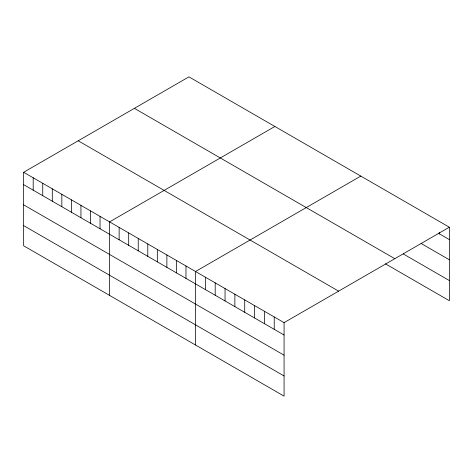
<?xml version="1.0" encoding="UTF-8"?>
<svg xmlns="http://www.w3.org/2000/svg" width="473" height="473" viewBox="0 0 473 473"><rect width="100%" height="100%" fill="white"/><g stroke="black" fill="none" stroke-linecap="round" stroke-linejoin="round"><path stroke-width="0.71" d="M23.65 172.278L284.072 322.633L284.072 396.143L23.65 245.789L23.65 172.278L188.928 76.857L449.35 227.211L449.35 300.722L385.4 263.804M274.866 126.474L109.588 221.896L109.588 295.406M360.804 176.086L195.526 271.508L195.526 345.024M284.072 322.633L449.35 227.211M438.282 233.207L449.35 239.598M421.065 243.441L449.35 259.772M403.233 253.924L449.35 280.554M134.385 108.347L394.807 258.696M78.193 140.788L338.615 291.143M23.65 184.665L284.072 335.02M23.65 204.839L284.072 355.193M23.65 225.621L284.072 375.976M439.512 232.462L439.512 233.916M274.234 316.951L274.234 329.344M264.395 311.269L264.395 323.662M254.557 305.593L254.557 317.98M244.718 299.912L244.718 312.298M234.88 294.23L234.88 306.622M225.042 288.554L225.042 300.94M215.203 282.872L215.203 295.258M205.365 277.19L205.365 289.582M185.978 265.997L185.978 278.39M176.429 260.487L176.429 272.874M166.88 254.971L166.88 267.363M157.332 249.46L157.332 261.847M147.783 243.944L147.783 256.336M138.234 238.433L138.234 250.826M128.686 232.917L128.686 245.31M119.137 227.407L119.137 239.799M100.04 216.38L100.04 228.772M90.491 210.869L90.491 223.256M80.942 205.353L80.942 217.746M71.393 199.843L71.393 212.235M61.845 194.332L61.845 206.719M52.296 188.816L52.296 201.208M42.747 183.305L42.747 195.692M33.199 177.789L33.199 190.181"/></g></svg>
